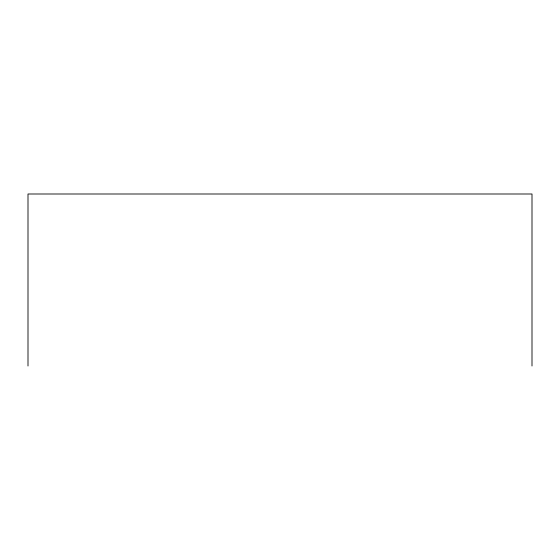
<?xml version="1.0" encoding="UTF-8"?>
<svg xmlns="http://www.w3.org/2000/svg" width="560" height="560" viewBox="0 0 560 560"><rect width="100%" height="100%" fill="white"/><g stroke="black" fill="none" stroke-linecap="round" stroke-linejoin="round"><path stroke-width="0.84" d="M532 366.002L532 193.998L28 193.998L28 366.002"/></g></svg>
